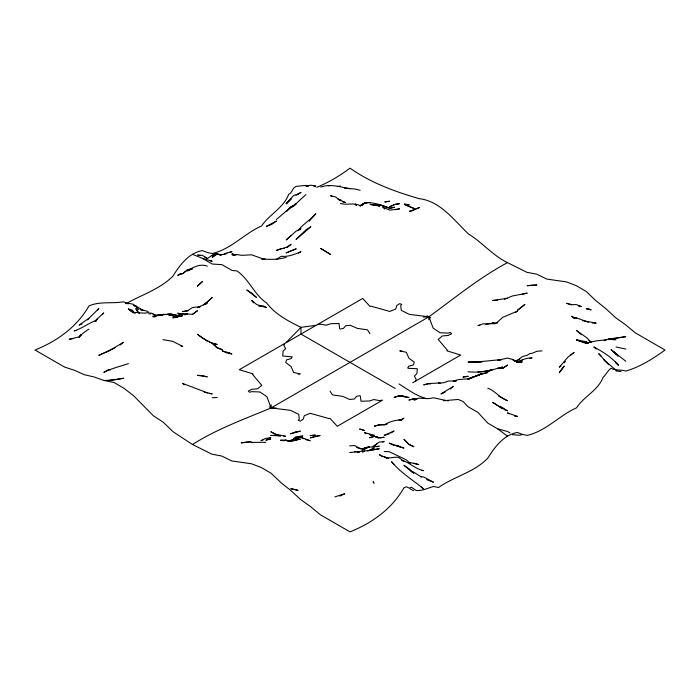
<?xml version="1.0" encoding="UTF-8"?>
<svg xmlns="http://www.w3.org/2000/svg" width="700" height="700" viewBox="0 0 700 700"><rect width="100%" height="100%" fill="white"/><g stroke="black" fill="none" stroke-linecap="round" stroke-linejoin="round"><path stroke-width="1.05" d="M428.864 319.839L428.908 316.82C454.641 298.078 479.299 277.716 507.5 262.631L526.916 272.317L536.778 274.181L546.648 279.055L566.37 281.881L576.231 285.644L586.093 291.358L595.962 300.773L605.824 308.656L615.685 317.748L625.546 324.748L635.407 332.911L665 350C653.056 358.776 640.141 366.817 625.852 371.114C620.979 369.25 615.676 371.026 611.065 368.244C607.6 370.527 605.911 375.051 603.05 377.37C598.019 390.609 583.852 396.366 576.538 407.829C559.396 415.389 546.227 431.016 527.222 435.382L522.296 434.385L517.361 432.434C503.387 435.12 494.874 446.941 487.778 458.168C473.918 472.544 454.02 476.508 438.463 487.55L433.527 486.448L423.666 489.746L418.731 490.543L416.264 490.525L411.338 487.235L409.483 488.198L406.402 486.754L403.935 487.821C392.07 508.673 372.085 523.093 350 531.86L320.408 514.78L310.546 506.608L300.685 499.608L290.824 490.516L280.963 482.641L271.092 473.226L261.231 467.504L251.37 463.75L231.648 460.924L221.778 456.041L211.916 454.186L192.5 444.491L173.084 431.76L163.222 422.231L153.352 415.721L133.63 395.771L123.769 388.141L113.907 382.471L104.038 380.494L94.176 376.985L84.315 374.692L74.454 370.3L64.593 367.08L35 350C57.085 341.224 77.07 326.812 88.935 305.961C99.978 301.035 112.07 303.879 123.462 301.787L128.389 303.783L125.431 303.249M192.5 444.491C217.07 428.899 244.422 419.099 271.092 407.925L271.145 404.775M284.567 343.56L283.824 345.467L285.626 348.644L283.089 351.164L282.704 356.029L292.267 356.851L291.13 358.601L286.519 359.887L285.757 362.547L291.13 366.59L293.659 372.479L300.186 373.896L298.174 374.141M415.433 381.185L416.176 379.277L414.374 376.101L416.911 373.581L417.296 368.716L408.109 368.322L407.733 367.885L408.87 366.144L413.481 364.858L414.243 362.189L408.87 358.155L406.341 352.266L399.814 350.849L401.826 351.076M95.716 321.186L97.571 318.623L103.731 312.891L102.322 314.457M309.216 221.165L315.787 213.684C310.441 220.229 302.838 224 297.911 230.764M294.21 205.791L296.065 203.464L294.21 205.214M95.104 321.545L97.571 318.561L95.716 321.16L96.337 319.979L94.483 321.037C87.465 324.021 81.358 328.72 74.147 330.881L76.606 330.514M97.571 310.091L98.805 308.578L88.935 318.273L79.074 325.115L82.031 323.995M205.441 304.299L207.296 302.085L205.441 304.211M564.209 362.828L565.442 361.463M286.195 203.77L291.13 198.931L286.195 203.814L293.598 195.492L298.524 193.97L300.991 192.369L296.065 195.169M292.364 207.06L305.926 194.582M203.595 305.034L212.222 297.483L207.996 301.332M300.991 235.27L310.852 226.704L305.926 229.932L296.065 239.391L300.379 235.848M376.819 446.81L379.277 446.171L364.49 447.729L362.023 450.275L363.668 449.321M570.378 355.399L574.079 352.38L567.91 357.166L559.282 367.203L560.928 366.161M291.13 235.445L286.195 239.943L296.065 231.184L300.991 228.672L299.582 229.95M87.526 319.856L88.935 318.5M286.195 342.422L300.991 327.346L315.787 325.342M291.217 440.947L295.444 436.984L302.846 435.977L301.201 436.537M497.639 322.026L502.565 317.398L517.361 311.159L515.716 312.392M296.065 439.364L297.911 437.684L295.444 439.276L300.379 437.106L310.24 440.738L305.305 439.486M450.433 388.981L453.25 386.418L440.921 393.951L445.034 392.096L443.389 392.822M402.299 419.58L403.935 418.136L401.476 419.624L394.074 420.752L389.148 422.319L384.213 424.821L387.17 424.104M120.172 345.091L123.462 342.265L108.666 351.146L103.731 353.062M361.812 205.581L365.102 202.755C373.529 202.16 382.051 205.004 389.76 208.224L394.651 207.244L389.76 208.224L379.899 204.873L375.953 204.47M478.73 375.471L480.375 374.071L477.907 375.436L482.843 373.275L468.046 379.12L472.981 377.3C466.637 380.45 459.287 377.86 453.25 381.447L456.216 381.036M276.334 219.511L291.13 207.008L296.065 203.849L294.42 205.144M205.651 304.246L207.296 302.908L197.435 307.676L200.393 306.784M287.017 247.695L291.13 244.352L286.195 247.301L276.334 250.451L281.269 248.561L284.226 248.447M125.921 303.704C141.558 294.866 159.539 289.354 172.778 276.299C179.874 265.072 188.388 253.251 202.361 250.565L207.296 252.516L212.222 253.523C231.227 249.156 244.396 233.529 261.537 225.969C269.342 214.349 283.553 208.031 288.662 194.338C292.11 193.357 292.338 187.626 296.065 186.375L305.926 185.421L308.394 185.999L305.926 186.209L310.852 185.202L315.787 186.095L313.819 186.112M192.5 314.457L197.435 310.721L192.5 314.309L182.639 313.626L177.704 315.499L170.8 314.344M204.829 256.979L207.296 258.545L214.69 253.671L217.157 254.152L215.513 254.966M204.829 303.721L206.474 302.558M148.942 313.985L150.579 312.856L153.046 314.09M88.935 329.123L84.009 332.404L79.074 336.884L69.212 339.255L73.159 338.642M276.334 259.516L281.269 256.296C288.137 257.031 294.787 254.319 300.991 251.668L298.524 253.172M360.168 205.94L365.102 202.816L370.037 202.466M376.819 443.957L372.706 446.854L379.277 442.05L384.213 441.613L382.567 441.989M362.145 205.126L360.168 205.791L365.102 202.755L367.071 202.86M392.954 205.529L394.572 204.54L399.473 203.683L394.616 204.452L389.725 206.588L392.149 206.028M390.784 432.985L394.074 430.981L384.213 435.33L389.148 433.991M360.168 205.791L365.102 202.816L360.168 205.599C354.007 202.466 347.016 205.336 340.445 203.499M269.211 406.84L271.092 407.925L428.908 316.82L433.116 328.099L440.09 332.78L448.324 333.086L450.441 332.5L451.684 333.725L448.324 335.396L442.356 335.974L438.226 339.412L447.37 350.254L446.88 350.805L460.714 355.04L412.694 382.76M519.829 359.161L515.716 360.832M495.994 323.076L497.639 322.158M604.485 340.401L608.597 339.019L625.704 336.7L611.065 339.045M223.729 254.59L227.019 252.831L231.954 251.624L229.976 252.464M521.474 360.526L518.184 362.084M362.845 452.008L364.49 451.15L362.512 451.832M334.898 496.877L344.759 493.762L339.832 496.116M296.887 194.766L298.524 193.97M102.909 353.456L98.805 355.442L115.57 347.489M604.161 340.769L606.13 339.824L596.269 340.874L586.407 343.114L576.538 339.964L586.407 343.446M504.543 299.233L512.435 295.969L527.222 293.108L522.296 294.271M522.296 360.098L517.361 362.434L512.435 359.424L507.5 358.059L497.639 360.334L501.585 359.651M369.416 446.906L364.49 449.225L366.949 447.571L369.416 446.906L364.49 447.729M500.596 367.92L502.565 367.001C491.356 370.3 479.841 373.135 468.046 371.744M192.5 268.713L187.565 269.938L182.639 273.665L180.171 273.604L177.704 275.38L182.639 273.665L187.565 269.692L192.5 268.713L187.565 270.953C193.226 266.989 200.34 263.48 207.296 266.149M487.778 371.56L492.704 369.425L487.778 370.965L477.907 372.05M316.776 187.32C328.641 182.42 339.78 175.884 350 168.14C370.921 182.875 394.809 191.555 419.037 198.634C440.317 201.005 453.968 220.211 468.352 233.861C482.274 242.375 492.564 255.395 507.5 262.631M153.046 316.916L157.981 314.965L162.907 315.236L157.981 315.35L162.907 314.457L172.778 314.422L177.704 315.499L182.639 313.889L177.704 313.189L179.681 313.985M468.046 379.12L477.907 375.419L468.046 378.683L469.691 378.822M518.184 362.145L521.474 361.06M367.771 451.115L374.351 447.921L369.416 450.441L349.694 452.541M212.222 255.456L217.157 253.873L212.222 257.329L217.157 253.662L221.104 255.106M522.296 434.464L519.829 435.251L512.435 434.717M179.681 316.601L182.639 315.665L172.778 317.8L174.414 317.669M357.586 452.594L359.555 451.981L354.62 451.657M176.059 317.371L177.704 316.873L175.236 316.986L177.704 317.223M262.894 440.099L260.925 440.668L265.86 438.322L270.786 437.832L267.829 438.681M320.723 187.058C330.496 183.523 340.637 187.171 350.306 188.711M286.195 257.355C278.241 259.7 269.745 259.691 261.537 258.825L264.504 259.28M185.106 314.545L187.565 313.906L184.607 314.668M529.69 358.549L532.157 357.91C526.645 357.481 522.113 360.132 517.361 361.961L512.435 359.424L517.361 362.303M399.009 396.121L394.074 397.346L399.009 395.745L408.87 397.486L399.009 395.745L403.935 396.252L399.998 396.148M128.389 363.659C120.076 366.389 111.484 368.392 103.845 372.391L108.745 369.504L110.364 369.915M290.517 441.385L300.379 439.058L290.517 441.262L285.582 440.326L290.517 441.385L285.582 439.924L280.648 440.527L283.614 440.668M520.651 362.267L522.296 361.891L517.361 362.136M395.675 209.694L399.621 208.836L389.76 210.166L382.366 206.85L384.825 209.09M427.613 384.072L423.666 384.869L428.592 383.547L443.389 382.812L448.324 381.089L456.216 380.826M574.901 318.194L576.538 317.879L588.359 322.236M227.019 253.61L222.093 254.52L217.157 254.389M337.977 186.41L340.445 185.981M188.554 310.608L182.639 311.588L187.565 310.765L192.5 307.545L200.393 306.504M380.266 437.868L384.213 437.22L379.277 437.894L376.819 437.132L378.455 437.736M507.5 298.314L492.704 300.475L497.639 300.326M479.885 325.316L477.907 325.614L482.843 323.881L495.171 323.584L492.704 323.102L485.8 324.433M362.845 449.094L364.49 448.849L359.555 448.508L356.598 447.422M328.116 185.806L330.584 185.482M317.415 324.59L320.723 324.17L326.217 325.211L330.584 323.741L339.01 323.514L339.692 328.816L340.445 329.035L343.464 328.379L345.695 325.719L350.306 325.281L357.306 328.379L367.5 329.849L369.959 333.611M514.404 360.911L517.361 360.588L522.296 356.615L527.222 355.267L529.69 353.614L532.157 353.325L537.093 351.199L542.019 350.919M167.843 313.95L170.31 313.705L172.778 314.51L170.31 314.536L172.778 314.51M108.894 380.441L123.611 378.262L113.829 379.969L104.038 380.494M613.034 339.859L615.991 339.614L608.597 339.019M574.079 318.071L576.538 317.879L574.079 317.537L571.611 316.234L574.079 318.351M501.585 359.546L477.907 361.9L468.046 362.075L481.854 362.101M349.694 445.882L354.62 445.559L361.2 448.98M212.222 397.74L217.157 397.512M423.465 317.065L428.908 316.82L409.369 314.387L401.249 310.363L400.733 305.602L401.739 304.386L399.621 303.66L396.725 305.602L395.727 309.05L389.76 311.439L370.983 306.154L370.037 306.434L362.705 298.445L239.286 369.705L253.12 373.94L252.63 374.483L261.774 385.324L257.644 388.771L251.676 389.349L248.316 391.02L249.559 392.245L251.676 391.659L259.91 391.965L266.884 396.646L271.092 407.925L290.631 410.358L298.751 414.382L299.267 419.134L298.261 420.359L300.379 421.076L303.275 419.134L304.273 415.695L310.24 413.306L329.017 418.591L329.963 418.303L337.295 426.291L382.585 400.146L379.277 400.575L373.783 399.534L369.416 401.004L360.99 401.223L360.308 395.92L359.555 395.701L356.536 396.358L354.305 399.026L349.694 399.464L342.694 396.358L332.5 394.896L330.041 391.134M497.639 322.928L492.704 323.12L494.349 323.733M377.309 437.684L379.277 437.631L375.331 436.651M415.774 399.875L413.805 399.892L418.731 398.178L428.592 398.632L433.527 397.801L448.324 400.951M443.389 400.75L458.185 399.446L463.12 401.511L468.046 406.752L477.907 412.396L487.778 423.106L497.639 428.811L507.5 436.196M592.279 322.989L596.19 323.094L582.461 320.635M384.213 451.535L389.148 451.666L406.402 459.926L408.87 462.245L418.731 464.599L413.805 463.137M404.399 203.84L409.29 204.899L407.339 204.47M271.092 407.925L276.535 408.118M264.005 306.276L259.079 306.049L264.005 306.276L266.473 307.554L262.526 306.451M421.689 470.523L423.666 470.593C415.196 469.157 409.36 462.262 401.476 460.049M197.435 255.089L202.361 255.325L207.296 258.545M428.592 383.871L430.57 383.976M420.709 476.805L423.666 476.971L433.527 482.213L426.624 479.614M620.926 371.49L615.991 370.983M344.391 188.143L355.241 189.07L360.168 190.251M289.695 441.324L288.05 441.192L300.379 437.106L303.669 438.69M401.476 419.983L399.009 419.746L401.476 420.306M210.254 260.969L212.222 261.188L202.361 258.335L192.5 254.336M576.538 339.806L586.407 341.766L588.254 343.49M154.035 314.825L157.981 315.271M234.911 255.098L231.954 254.756L236.88 254.59L241.815 255.334L251.676 254.818L264.504 259.464M283.614 436.047L285.582 436.275L275.721 434.262L270.786 431.769L275.721 434.402M514.404 416.045L517.361 416.404L507.5 412.86L509.145 413.849M164.885 314.711L162.907 314.457L167.843 314.387L172.778 315.726L175.236 317.608L172.778 315.726L168.831 315.219M198.258 255.211L199.894 255.456M396.051 445.874L398.02 446.189M153.046 316.348L155.514 316.733M415.774 399.385L413.805 399.07L408.87 400.041L413.805 398.615L416.762 399.359M280.648 439.994L284.594 440.615M265.86 442.33L251.064 442.391L253.032 442.733M438.463 382.953L440.431 383.267M140.227 309.243L148.12 311.509M162.907 339.605L172.778 341.338L182.639 346.36L180.661 345.774M402.299 447.755L403.935 448.061L396.541 445.375L398.186 446.329M128.389 303.301L133.324 304.238L135.791 306.661L133.324 305.174L135.791 305.707L138.25 309.426L135.791 305.935L143.185 310.564L140.227 309.575M615.991 346.964L625.852 349.108M209.265 393.348L212.222 393.925L207.296 392.779L182.639 383.408L184.284 384.79M578.436 305.961L581.394 306.574L576.503 304.623L571.611 304.605L566.676 303.31L571.567 304.911M219.126 254.818L221.104 255.246M265.484 259.368L261.537 258.475L263.331 259.35M374.351 435.269L364.49 432.6L366.126 433.694M204.339 392.175L207.296 392.963M497.639 428.811L507.5 431.489L509.968 432.941M399.009 446.338L389.148 443.144L394.074 445.567M342.414 201.653L345.38 202.484L342.912 201.644L340.445 199.666L337.977 199.211L340.445 200.734L335.51 196.919L330.584 195.746L332.229 196.42M276.544 434.63L278.189 435.102M426.624 398.668C416.404 395.981 407.873 389.55 399.009 383.933M413.805 490.805L410.104 488.889M235.9 255.019L231.954 253.776L234.421 255.255M399.009 446.81L401.476 447.598M505.855 410.261L507.5 410.795L500.106 406.184M375.331 436.739L378.297 437.71L374.351 436.196L369.416 437.78L374.351 436.406L369.416 434.359L371.061 435.488M128.389 308.945L132.09 309.995L135.17 313.53M261.537 306.18L256.611 304.456L251.676 300.352L253.531 302.925M409.334 206.649L414.26 208.53L404.477 204.435L408.363 206.202M408.87 462.569L410.515 463.207M209.265 342.16L217.157 344.514L212.222 343.28L202.361 337.908L197.435 334.267L207.296 341.311M182.639 313.626L185.106 314.842M487.778 388.229C495.364 390.898 499.835 398.125 507.5 400.697L498.461 395.938M153.046 313.757L156.748 316.234M386.68 458.133L379.277 454.659L382.567 456.662M402.299 460.504L403.935 461.414L399.009 457.634C394.012 455.98 389.016 459.725 384.213 456.776L388.526 458.386M427.017 315.726L430.789 317.905M202.361 258.335L212.222 264.023L222.093 264.696L231.954 270.445L236.88 270.9C249.078 279.099 254.266 294.735 266.473 302.846C275.345 314.352 288.216 321.151 300.991 327.346L300.991 334.075L395.238 388.491M150.579 313.967L148.12 312.515C143.185 314.195 138.338 311.797 133.324 312.655L128.389 309.085L133.324 312.812M498.461 406.158L502.565 408.721L492.704 402.29L497.639 405.65M625.852 361.296L613.524 351.627L615.991 353.999M421.199 476.91L413.805 472.202L411.338 471.336L413.805 473.226L408.87 468.589L403.935 465.273L411.688 471.852M502.565 408.118L505.032 409.99M588.866 340.428L590.511 341.688M606.13 361.865L615.991 370.072M421.199 486.911L423.666 488.985C412.816 479.806 400.549 472.771 391.606 461.659L394.074 464.52M581.472 334.757L576.538 330.523L586.407 337.514L591.334 342.309M596.269 349.081L593.801 346.938C601.834 351.181 609.595 356.002 615.991 362.574L615.379 361.996L618.459 364.928M153.046 315.919L154.28 317.012M615.991 353.815L611.065 349.554L618.109 356.274M603.663 359.66L605.517 361.559M601.195 356.221L598.736 353.631L608.597 364.665M587.641 343.114L586.407 341.766L587.641 343.394M139.484 313.67L135.791 308.578L138.25 312.874M80.308 335.291L79.074 337.269L81.541 334.46L80.308 335.291M561.75 369.285L559.282 372.776L564.209 366.1L561.75 369.285M289.896 207.944L286.195 211.61L291.13 207.008L293.598 205.791L291.13 206.614L289.896 207.944M202.361 281.61L197.435 286.151L202.361 281.61M524.764 304.535L517.361 310.441L524.764 304.535M276.334 221.077L271.408 224.586L266.473 226.319L276.334 221.077M507.5 365.12L502.565 368.506L497.639 368.27L502.565 368.349L507.5 365.12M296.065 248.885L286.195 252.858L296.065 248.885M419.195 207.611L411.871 210.963L409.447 211.312L419.195 207.611M268.319 439.311L265.86 440.239L270.786 438.944L268.319 439.311M297.911 437.124L295.444 438.043L300.379 436.363L297.911 437.124M482.843 373.467L477.907 375.226L487.778 372.505L482.843 373.467M295.444 432.075L290.517 433.808L300.379 431.121L295.444 432.075M315.175 436.284L310.24 437.92L320.101 435.531L315.175 436.284M379.277 424.743L374.351 426.186L379.277 424.935L384.213 424.699L379.277 424.743M468.046 376.294L463.12 377.02L468.046 376.294M387.214 201.539L384.755 201.959L389.646 201.241L387.214 201.539M374.351 449.593L369.416 450.441L379.277 448.77L374.351 449.593M491.715 370.3L487.778 370.965L491.715 370.291M315.175 435.111L310.24 435.601L315.175 435.111M246.129 442.26L241.203 442.873L251.064 441.665L246.129 442.26M532.079 285.206L527.153 285.714L536.935 285.023L532.079 285.206M275.721 435.339L270.786 435.444L280.648 435.881L275.721 435.339M588.718 308.919L586.25 308.796L591.141 309.881L588.718 308.919M202.361 375.629L197.435 375.34L207.296 376.819L202.361 375.629M229.486 352.966L222.093 350.866L227.019 352.984L231.954 354.043L229.486 352.966M374.964 205.205L370.037 204.409L379.899 206.045L374.964 205.205M495.171 323.531L492.704 323.12L495.171 323.584M362.023 429.485L359.555 429.082L364.49 430.561L362.023 429.485M295.68 489.668L290.78 488.688L298.104 490.429L295.68 489.668M222.093 349.632L217.157 347.97L212.222 343.28L217.157 347.541L222.093 349.632M413.805 446.679L408.87 444.526L403.935 439.224L408.87 444.238L413.805 446.679M330.584 254.468L320.723 248.43L330.584 254.468M251.676 293.186L246.75 289.966L256.611 297.553L251.676 293.186M618.459 365.181L615.991 362.88L618.459 365.181M356.475 205.485L355.241 204.05L356.475 205.564M373.424 482.186L373.118 481.696L374.045 483.262L373.424 482.186"/></g></svg>
